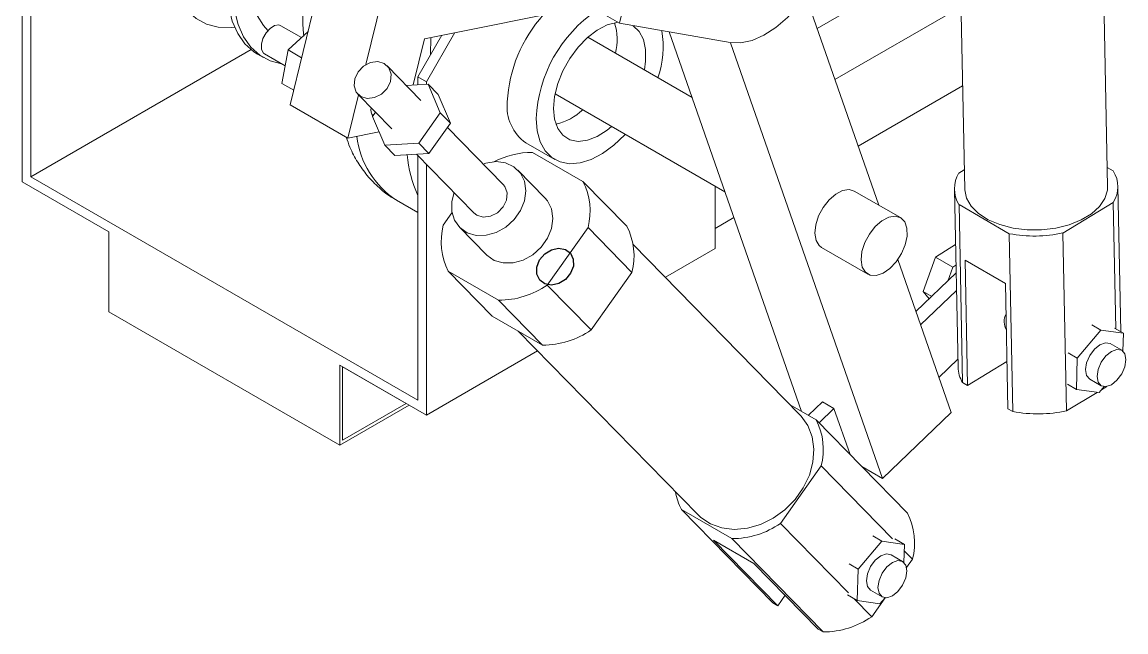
# Model space of a CAD drawing. Header units: millimetres. Extents: x 0 to 1189, y 0 to 841.
# Drawn here: x 187.54 to 214.57, y 666.98 to 681.92 of the extents above; entities that cross this region are included whole.
import ezdxf

# ---------------------------------------------------------------- set-up
doc = ezdxf.new("R2010")
doc.units = ezdxf.units.MM

msp = doc.modelspace()

# ---------------------------------------------------------------- linework, layer by layer
at = {"color": 7, "linetype": 'Continuous', "lineweight": 15}
for p, q in [((214.117, 677.896), (213.945, 686.458)), ((210.445, 686.401), (210.618, 677.826)), ((187.54, 678.008), (187.54, 686.173)), ((187.752, 678.13), (187.752, 686.051)), ((197.188, 685.942), (195.956, 680.879)), ((195.07, 683.869), (194.104, 679.896)), ((207.006, 681.766), (210.498, 683.782)), ((202.165, 681.892), (202.376, 682.762)), ((206.724, 682.575), (208.515, 677.438)), ((201.422, 682.321), (197.389, 681.515)), ((202.165, 681.892), (201.422, 682.321)), ((210.528, 682.298), (207.441, 680.516)), ((204.873, 681.419), (202.165, 681.892)), ((194.381, 681.544), (193.879, 681.833)), ((194.051, 681.238), (194.541, 681.692)), ((197.227, 680.581), (197.816, 681.6)), ((198.136, 681.664), (197.44, 680.458)), ((203.385, 681.679), (206.625, 672.384)), ((197.389, 681.515), (197.114, 680.381)), ((203.943, 680.077), (201.389, 681.551)), ((204.888, 681.416), (208.61, 670.74)), ((193.148, 681.246), (187.752, 678.13)), ((193.306, 681.137), (193.448, 681.055)), ((193.479, 681.141), (193.981, 680.851)), ((193.902, 680.417), (194.051, 681.238)), ((194.051, 681.238), (194.384, 681.046)), ((197.306, 680.004), (196.479, 680.851)), ((197.44, 680.458), (197.227, 680.581)), ((197.227, 680.581), (197.227, 680.388)), ((193.902, 680.417), (194.19, 680.251)), ((197.479, 680.402), (196.947, 680.372)), ((197.44, 680.458), (197.44, 680.4)), ((197.779, 679.702), (197.479, 680.402)), ((197.479, 680.402), (197.727, 680.148)), ((210.567, 680.361), (208.01, 678.885)), ((195.776, 680.139), (195.518, 679.079)), ((195.764, 680.152), (196.591, 679.305)), ((198.028, 679.448), (197.727, 680.148)), ((200.589, 680.165), (204.749, 677.764)), ((194.104, 679.896), (195.518, 679.079)), ((196.193, 679.713), (196.118, 679.608)), ((197.25, 678.954), (197.779, 679.702)), ((197.779, 679.702), (198.028, 679.448)), ((196.118, 679.608), (196.419, 678.907)), ((197.498, 678.701), (198.028, 679.448)), ((195.518, 679.079), (196.28, 679.231)), ((199.319, 677.945), (197.953, 679.343)), ((196.419, 678.907), (197.25, 678.954)), ((196.419, 678.907), (196.667, 678.654)), ((197.25, 678.954), (197.498, 678.701)), ((199.875, 678.961), (200.582, 678.553)), ((196.667, 678.654), (197.498, 678.701)), ((197.199, 678.684), (198.604, 677.246)), ((197.227, 678.654), (197.227, 672.661)), ((201.272, 678.019), (200.039, 678.73)), ((197.44, 678.437), (197.44, 672.293)), ((214.256, 678.274), (214.108, 678.359)), ((197.227, 672.661), (187.752, 678.13)), ((200.339, 677.618), (199.677, 678.295)), ((210.608, 678.302), (210.478, 678.224)), ((189.661, 676.783), (187.54, 678.008)), ((201.272, 678.019), (202.348, 676.918)), ((204.511, 677.902), (204.511, 676.375)), ((210.368, 677.821), (210.456, 673.463)), ((214.439, 674.336), (214.367, 677.901)), ((196.708, 677.557), (197.227, 677.257)), ((209.047, 677.13), (207.916, 677.783)), ((211.711, 676.737), (210.479, 677.449)), ((210.479, 677.449), (210.566, 673.091)), ((214.257, 677.499), (213.024, 676.754)), ((214.257, 677.499), (214.319, 674.405)), ((198.065, 677.251), (197.851, 676.948)), ((204.97, 677.13), (204.511, 676.865)), ((189.661, 676.783), (189.661, 674.824)), ((198.247, 676.897), (198.909, 676.22)), ((201.396, 676.889), (200.397, 675.479)), ((201.396, 676.889), (202.472, 675.789)), ((211.711, 676.737), (211.799, 672.38)), ((213.024, 676.754), (213.112, 672.397)), ((206.585, 672.301), (202.496, 676.483)), ((209.9, 676.165), (210.395, 676.476)), ((204.511, 676.375), (203.291, 675.671)), ((207.116, 676.398), (208.247, 675.745)), ((208.98, 676.102), (210.286, 672.356)), ((209.6, 675.321), (209.9, 676.165)), ((209.9, 676.165), (210.325, 675.92)), ((210.203, 675.578), (210.325, 675.92)), ((210.325, 675.92), (210.405, 675.97)), ((211.616, 675.516), (210.626, 676.088)), ((210.626, 676.088), (210.688, 673.021)), ((199.208, 675.107), (197.975, 675.819)), ((197.975, 675.819), (199.051, 674.718)), ((202.472, 675.789), (201.472, 674.378)), ((210.409, 675.777), (209.424, 674.828)), ((200.397, 675.479), (201.472, 674.378)), ((211.678, 672.45), (211.616, 675.516)), ((199.208, 675.107), (200.284, 674.006)), ((210.418, 675.349), (209.538, 674.501)), ((209.6, 675.321), (209.81, 675.2)), ((209.748, 675.14), (209.6, 675.321)), ((189.661, 674.824), (195.318, 671.558)), ((200.284, 674.006), (199.051, 674.718)), ((199.686, 674.351), (204.083, 669.854)), ((213.952, 674.377), (213.375, 673.689)), ((213.731, 674.504), (213.952, 674.377)), ((214.506, 674.297), (213.952, 674.377)), ((214.285, 674.425), (214.506, 674.297)), ((214.493, 673.857), (214.506, 674.297)), ((214.462, 673.88), (214.179, 674.043)), ((200.162, 673.865), (197.44, 672.293)), ((213.154, 673.817), (213.375, 673.689)), ((197.44, 672.293), (195.318, 673.518)), ((195.318, 673.518), (195.318, 671.558)), ((210.452, 673.66), (209.988, 673.212)), ((211.654, 673.605), (210.688, 673.021)), ((213.375, 673.689), (213.353, 672.922)), ((195.389, 673.477), (195.389, 673.477)), ((195.389, 671.68), (195.389, 673.477)), ((196.945, 672.579), (195.389, 673.477)), ((210.688, 673.021), (210.566, 673.091)), ((213.132, 673.05), (213.353, 672.922)), ((213.679, 673.177), (213.962, 673.013)), ((213.907, 672.843), (214.031, 672.991)), ((214.102, 672.995), (213.965, 672.912)), ((214.344, 673.141), (214.337, 673.137)), ((214.344, 673.144), (214.344, 673.141)), ((213.861, 672.849), (213.112, 672.397)), ((213.353, 672.922), (213.907, 672.843)), ((197.016, 672.538), (195.318, 671.558)), ((196.945, 672.579), (195.389, 671.68)), ((196.945, 672.579), (196.945, 672.579)), ((206.983, 672.178), (206.348, 672.544)), ((207.135, 672.62), (206.791, 672.288)), ((207.418, 672.457), (207.053, 672.105)), ((207.135, 672.62), (207.418, 672.457)), ((207.418, 672.457), (207.811, 671.33)), ((211.799, 672.38), (211.678, 672.45)), ((206.983, 672.178), (209.217, 669.892)), ((210.286, 672.356), (208.61, 670.74)), ((207.107, 671.048), (206.107, 669.638)), ((207.107, 671.048), (208.852, 669.262)), ((208.61, 670.74), (208.102, 671.033)), ((204.918, 669.266), (203.685, 669.978)), ((203.685, 669.978), (205.92, 667.692)), ((206.107, 669.638), (207.77, 667.937)), ((205.459, 668.659), (204.469, 669.23)), ((204.469, 669.23), (206.041, 667.622)), ((204.918, 669.266), (207.153, 666.98)), ((208.588, 669.205), (208.011, 668.517)), ((208.367, 669.332), (208.588, 669.205)), ((209.142, 669.125), (208.588, 669.205)), ((208.906, 669.261), (209.142, 669.125)), ((209.129, 668.685), (209.142, 669.125)), ((209.138, 668.971), (209.341, 668.763)), ((207.031, 667.05), (205.459, 668.659)), ((207.791, 668.645), (208.011, 668.517)), ((209.098, 668.708), (208.816, 668.871)), ((209.341, 668.763), (209.195, 668.556)), ((208.011, 668.517), (207.989, 667.75)), ((206.223, 667.878), (206.041, 667.622)), ((207.753, 667.887), (207.989, 667.75)), ((208.316, 668.005), (208.598, 667.841)), ((208.672, 667.819), (208.341, 667.352)), ((208.543, 667.671), (208.668, 667.819)), ((206.041, 667.622), (205.92, 667.692)), ((207.904, 667.799), (208.341, 667.352)), ((207.989, 667.75), (208.543, 667.671)), ((207.153, 666.98), (207.031, 667.05))]:
    msp.add_line(p, q, dxfattribs=at)
at = {"color": 8, "linetype": 'Continuous', "lineweight": 15}
msp.add_line((197.541, 681.123), (197.547, 681.546), dxfattribs=at)
at = {"color": 7, "linetype": 'Continuous', "lineweight": 15, "flags": 128}
for points in [[(192.744, 681.796), (192.659, 681.788), (192.345, 681.799), (192.058, 681.874), (191.802, 682.011), (191.583, 682.207), (191.405, 682.459), (191.272, 682.762), (191.186, 683.11), (191.148, 683.497), (191.16, 683.913), (191.221, 684.353), (191.331, 684.806), (191.486, 685.265), (191.684, 685.719), (191.724, 685.8)], [(205.832, 685.359), (206.121, 685.476), (206.397, 685.527), (206.652, 685.508), (206.876, 685.422), (207.063, 685.269), (207.205, 685.057), (207.298, 684.791), (207.34, 684.481), (207.328, 684.137), (207.263, 683.77), (207.147, 683.394), (206.984, 683.02), (206.78, 682.66), (206.541, 682.328), (206.276, 682.034), (205.992, 681.788), (205.701, 681.598), (205.411, 681.471), (205.132, 681.41), (204.873, 681.419)], [(193.306, 681.137), (193.216, 681.194), (192.997, 681.391), (192.819, 681.643), (192.686, 681.946), (192.6, 682.294), (192.562, 682.68), (192.574, 683.097), (192.636, 683.536), (192.745, 683.99), (192.9, 684.448), (193.099, 684.903), (193.139, 684.984)], [(193.892, 680.902), (193.613, 680.976), (193.358, 681.113), (193.139, 681.309), (192.961, 681.561), (192.827, 681.864), (192.741, 682.212), (192.704, 682.599), (192.716, 683.015), (192.777, 683.455), (192.886, 683.908), (193.042, 684.367), (193.24, 684.821), (193.28, 684.902)], [(193.582, 684.728), (193.402, 684.316), (193.264, 683.897), (193.173, 683.484), (193.13, 683.088), (193.136, 682.717), (193.192, 682.38), (193.297, 682.085), (193.447, 681.839), (193.56, 681.715)], [(200.551, 679.805), (200.577, 680.101), (200.655, 680.414), (200.782, 680.729), (200.95, 681.031), (201.152, 681.307), (201.38, 681.542), (201.621, 681.727), (201.865, 681.853), (202.101, 681.914), (202.124, 681.916)], [(193.479, 681.141), (193.45, 681.164), (193.404, 681.253), (193.4, 681.378), (193.438, 681.52), (193.513, 681.656), (193.614, 681.767), (193.724, 681.836), (193.827, 681.851), (193.879, 681.833)], [(202.499, 681.834), (202.504, 681.831), (202.652, 681.691), (202.754, 681.494), (202.807, 681.249), (202.807, 680.966), (202.775, 680.751)], [(196.558, 680.469), (196.476, 680.298), (196.339, 680.159), (196.17, 680.071), (195.993, 680.049), (195.836, 680.096), (195.722, 680.205), (195.669, 680.358), (195.685, 680.534), (195.767, 680.704), (195.903, 680.844), (196.073, 680.931), (196.25, 680.953), (196.407, 680.906), (196.521, 680.798), (196.574, 680.644), (196.558, 680.469)], [(201.975, 679.365), (201.865, 679.275), (201.621, 679.118), (201.38, 679.025), (201.152, 678.998), (200.95, 679.04), (200.782, 679.148), (200.655, 679.317), (200.577, 679.54), (200.551, 679.805)], [(202.307, 679.174), (202.294, 679.159), (202.028, 678.907), (201.752, 678.704), (201.473, 678.558), (201.202, 678.472), (200.945, 678.451), (200.712, 678.494), (200.511, 678.6), (200.347, 678.766), (200.226, 678.986), (200.152, 679.254), (200.127, 679.56)], [(198.116, 677.745), (198.06, 677.524), (198.06, 677.283), (198.127, 677.065), (198.256, 676.887), (198.438, 676.761), (198.658, 676.697), (198.901, 676.7), (199.148, 676.769), (199.382, 676.899), (199.584, 677.081), (199.74, 677.302), (199.839, 677.544), (199.872, 677.79), (199.838, 678.021), (199.739, 678.221), (199.582, 678.375), (199.379, 678.471), (199.145, 678.502), (198.898, 678.466), (198.831, 678.444)], [(198.604, 677.246), (198.675, 677.191), (198.832, 677.144), (199.009, 677.166), (199.179, 677.252), (199.315, 677.392), (199.398, 677.562), (199.414, 677.737), (199.362, 677.891), (199.319, 677.945)], [(206.98, 676.573), (206.95, 676.748), (206.971, 676.954), (207.041, 677.171), (207.153, 677.382), (207.297, 677.566), (207.46, 677.708), (207.628, 677.796), (207.787, 677.82), (207.916, 677.783)], [(210.618, 677.826), (210.618, 677.812), (210.663, 677.605), (210.778, 677.409), (210.957, 677.231), (211.195, 677.079), (211.48, 676.959), (211.802, 676.876), (212.147, 676.833), (212.501, 676.833), (212.849, 676.874), (213.178, 676.956), (213.473, 677.075), (213.724, 677.226), (213.919, 677.403), (214.05, 677.599), (214.112, 677.806), (214.117, 677.896)], [(198.909, 676.22), (198.918, 676.21), (199.1, 676.084), (199.32, 676.02), (199.563, 676.022), (199.81, 676.092), (200.044, 676.222), (200.246, 676.404), (200.402, 676.624), (200.501, 676.866), (200.534, 677.112), (200.5, 677.344), (200.401, 677.544), (200.339, 677.618)], [(208.111, 675.92), (208.082, 676.095), (208.103, 676.301), (208.172, 676.518), (208.284, 676.728), (208.428, 676.913), (208.591, 677.055), (208.76, 677.143), (208.918, 677.167), (209.053, 677.127), (209.151, 677.026), (209.204, 676.872), (209.209, 676.68), (209.163, 676.466), (209.071, 676.249), (208.942, 676.05), (208.786, 675.885), (208.619, 675.768), (208.453, 675.712), (208.305, 675.72), (208.188, 675.791), (208.111, 675.92)], [(207.116, 676.398), (207.056, 676.444), (206.98, 676.573)], [(214.179, 674.043), (214.065, 674.065), (213.929, 674.018), (213.794, 673.909), (213.679, 673.754), (213.603, 673.577), (213.576, 673.406), (213.603, 673.265), (213.679, 673.177), (213.679, 673.177)], [(213.859, 673.242), (213.886, 673.102), (213.962, 673.013), (214.077, 672.991), (214.212, 673.038), (214.347, 673.147), (214.462, 673.302), (214.539, 673.479), (214.566, 673.651), (214.539, 673.791), (214.462, 673.88), (214.347, 673.902), (214.212, 673.855), (214.077, 673.746), (213.962, 673.591), (213.886, 673.414), (213.859, 673.242)], [(204.083, 669.854), (204.155, 669.787), (204.395, 669.628), (204.673, 669.528), (204.978, 669.492), (205.298, 669.521), (205.619, 669.614), (205.929, 669.766), (206.214, 669.972), (206.464, 670.224), (206.667, 670.51), (206.815, 670.82), (206.903, 671.14), (206.927, 671.458), (206.885, 671.76), (206.78, 672.034), (206.616, 672.269), (206.585, 672.301)], [(208.816, 668.871), (208.701, 668.893), (208.566, 668.846), (208.43, 668.737), (208.316, 668.582), (208.239, 668.405), (208.212, 668.234)], [(209.202, 668.479), (209.175, 668.619), (209.098, 668.708), (208.984, 668.73), (208.848, 668.683), (208.713, 668.574), (208.598, 668.419), (208.522, 668.242), (208.495, 668.07), (208.522, 667.93), (208.598, 667.841), (208.713, 667.819), (208.848, 667.866), (208.984, 667.975), (209.098, 668.13), (209.175, 668.307), (209.202, 668.479)], [(208.212, 668.234), (208.239, 668.093), (208.316, 668.005), (208.316, 668.005)]]:
    msp.add_lwpolyline(points, dxfattribs=at)
at = {"color": 7, "linetype": 'Continuous', "flags": 128}
msp.add_lwpolyline([(200.97, 675.767), (200.846, 675.618), (200.682, 675.516), (200.504, 675.477), (200.34, 675.507), (200.213, 675.602), (200.144, 675.747), (200.143, 675.919), (200.21, 676.093), (200.335, 676.242), (200.498, 676.344), (200.676, 676.383), (200.841, 676.353), (200.967, 676.258), (201.036, 676.114), (201.037, 675.941), (200.97, 675.767)], dxfattribs=at)
at = {"color": 7, "linetype": 'Continuous', "lineweight": 15}
for centre, radius, start, end in [((198.4, 682.063), 3.99, 151.4569, 186.9464), ((203.505, 679.41), 3.381, 124.0518, 177.458), ((202.872, 679.784), 3.458, 138.0265, 176.9507), ((200.741, 681.494), 1.368, 345.84, 17.4915), ((200.887, 681.326), 2.349, 340.958, 9.427), ((200.514, 679.857), 1.1, 174.1889, 234.4989), ((196.339, 679.771), 0.258, 168.5547, 215.2145), ((200.296, 680.79), 1.406, 282.95, 313.729), ((200.038, 676.674), 2.056, 89.9675, 117.4083), ((211.107, 677.837), 0.739, 148.3632, 211.6623), ((213.628, 677.886), 0.739, 328.364, 31.6615), ((199.83, 677.289), 1.617, 345.693, 26.8467), ((199.418, 676.549), 1.617, 165.6919, 206.848), ((200.906, 676.188), 1.617, 345.693, 26.8468), ((212.325, 679.996), 3.316, 259.3394, 282.1702), ((199.202, 677.211), 2.104, 270.1592, 304.5879), ((212.028, 674.581), 0.442, 153.8881, 208.4159), ((200.278, 676.11), 2.104, 270.1592, 304.5879), ((211.211, 673.486), 0.756, 181.6744, 211.4487), ((212.413, 675.638), 3.316, 259.3393, 282.1706), ((205.54, 671.448), 1.617, 345.693, 26.8468), ((204.963, 670.656), 1.447, 189.7101, 207.9766), ((207.775, 669.162), 1.617, 345.693, 26.8472), ((204.913, 671.37), 2.104, 270.1593, 304.5881), ((207.147, 669.084), 2.104, 270.159, 304.5882)]:
    msp.add_arc(centre, radius, start, end, dxfattribs=at)
at = {"color": 8, "linetype": 'Continuous', "lineweight": 15}
for centre, radius, start, end in [((197.926, 679.401), 2.211, 187.2403, 236.5382), ((199.998, 678.932), 3.042, 184.9385, 204.4249)]:
    msp.add_arc(centre, radius, start, end, dxfattribs=at)
at = {"color": 7, "linetype": 'Continuous', "lineweight": 15}
msp.add_open_spline([(195.477, 679.103), (195.506, 679.019), (195.579, 678.804), (195.75, 678.489), (195.988, 678.15), (196.28, 677.855), (196.527, 677.655), (196.679, 677.578), (196.708, 677.563)], degree=3, knots=[0, 0, 0, 0, 0.129947, 0.333677, 0.531491, 0.744838, 0.951749, 1, 1, 1, 1], dxfattribs=at)

doc.saveas('drawing.dxf')
